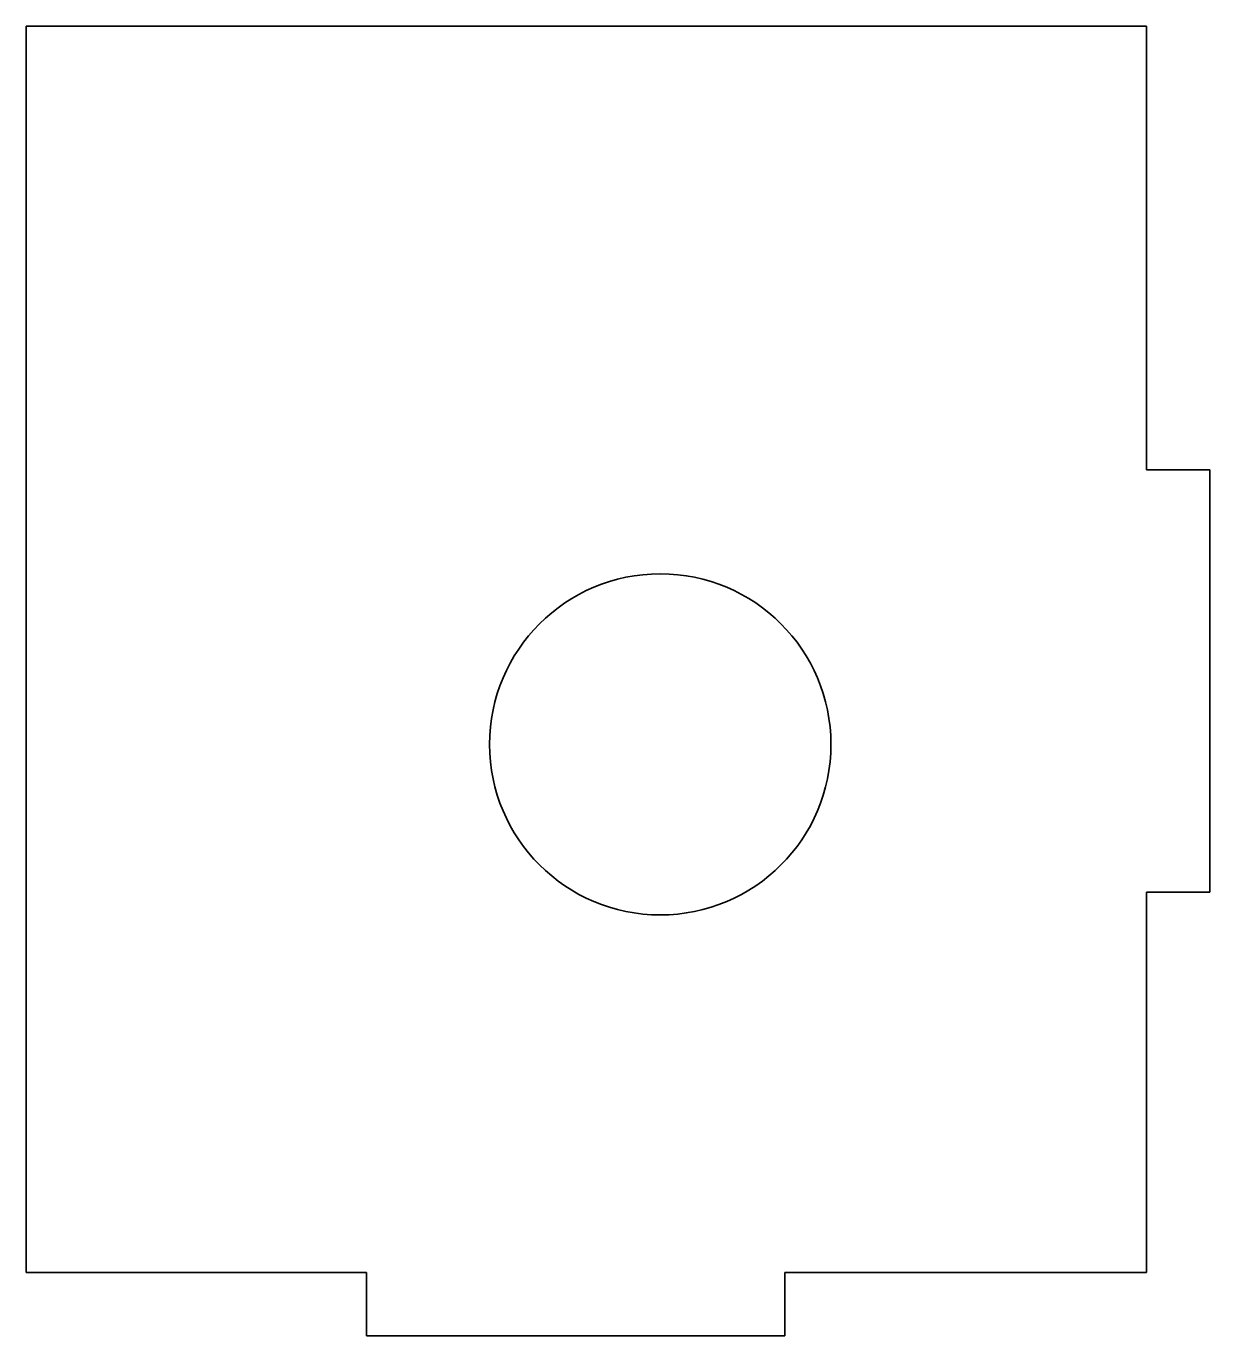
# Model space of a CAD drawing. Header units: inches. Extents: x 0 to 56, y 0 to 62.
import ezdxf

# ---------------------------------------------------------------- set-up
doc = ezdxf.new("R2010")
doc.units = ezdxf.units.IN
doc.header["$MEASUREMENT"] = 0
doc.layers.add('SIMUMAK Visible (ISO)', color=7, linetype='Continuous', lineweight=35)

# ---------------------------------------------------------------- blocks, each defined once
blk = doc.blocks.new('CD-IND-31-CPE2-01_Sheet_4_CD-IND-31-CPE2-01')
at = {"layer": 'SIMUMAK Visible (ISO)'}
for p, q in [((-28, -28), (-28, 31)), ((-28, 31), (25, 31)), ((25, 31), (25, 10)), ((25, 10), (28, 10)), ((28, 10), (28, -10)), ((25, -10), (25, -28)), ((25, -10), (28, -10)), ((-28, -28), (-11.9, -28)), ((-11.9, -28), (-11.9, -31)), ((7.9, -31), (7.9, -28)), ((7.9, -28), (25, -28)), ((7.9, -31), (-11.9, -31))]:
    blk.add_line(p, q, dxfattribs=at)
blk.add_circle((2, -3), 8.075, dxfattribs=at)

msp = doc.modelspace()

# ---------------------------------------------------------------- block references
msp.add_blockref('CD-IND-31-CPE2-01_Sheet_4_CD-IND-31-CPE2-01', (28, 31))

doc.saveas('drawing.dxf')
